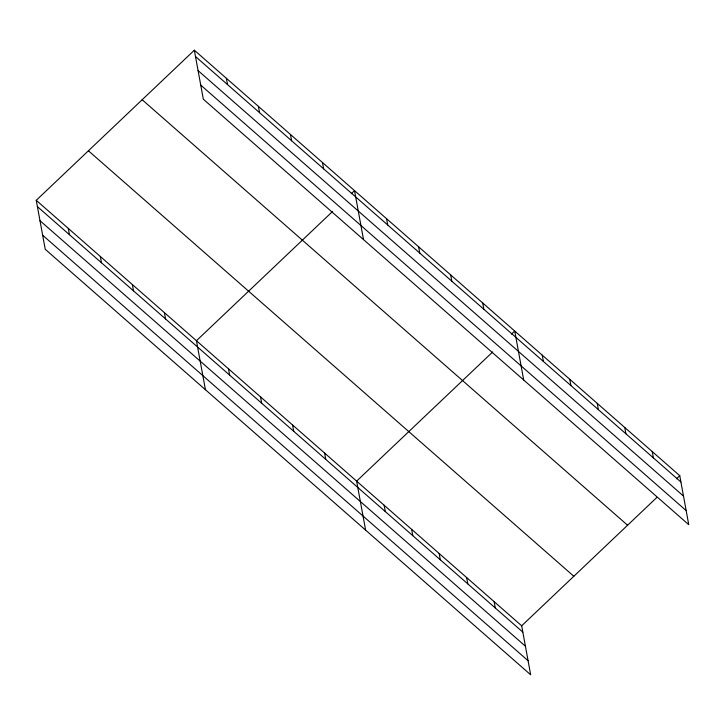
<?xml version="1.0" encoding="UTF-8"?>
<svg xmlns="http://www.w3.org/2000/svg" width="725" height="725" viewBox="0 0 725 725"><rect width="100%" height="100%" fill="white"/><g stroke="black" fill="none" stroke-linecap="round" stroke-linejoin="round"><path stroke-width="1.09" d="M36.25 200.317L521.674 625.802L530.664 674.794L45.24 249.3L36.25 200.317L194.336 50.206L679.76 475.7L688.75 524.683L203.326 99.198L194.336 50.206M332.521 211.519L196.439 340.732L205.429 389.715M351.263 193.72L354.525 190.621L363.515 239.603M492.71 351.933L356.627 481.137L365.618 530.12M511.451 334.125L514.714 331.035L523.704 380.018M521.674 625.802L656.932 497.368M676.498 478.799L679.76 475.7M195.496 56.514L680.92 482.007M198.079 70.597L683.503 496.09M200.743 85.106L686.167 510.599M142.172 99.742L627.587 525.235M88.423 150.782L573.838 576.275M37.41 206.625L522.825 632.118M39.993 220.708L525.417 646.202M42.657 235.217L528.081 660.711M652.255 451.584L653.406 457.892M624.742 427.478L625.902 433.786M597.237 403.363L598.397 409.67M569.732 379.257L570.892 385.564M542.228 355.141L543.378 361.449M482.678 302.95L483.838 309.258M450.642 274.866L451.802 281.173M494.16 601.696L495.32 608.003M418.606 246.781L419.757 253.097M466.655 577.58L467.815 583.888M386.561 218.705L387.721 225.013M439.151 553.474L440.311 559.782M411.646 529.359L412.797 535.666M322.489 162.536L323.649 168.843M384.132 505.252L385.292 511.56M290.453 134.46L291.613 140.768M324.592 453.062L325.752 459.369M258.417 106.376L259.568 112.683M292.556 424.977L293.707 431.284M226.372 78.291L227.532 84.598M260.511 396.892L261.671 403.2M228.475 368.808L229.635 375.115M164.403 312.647L165.563 318.955M132.367 284.562L133.518 290.87M100.322 256.478L101.482 262.785M68.286 228.402L69.446 234.71"/></g></svg>
